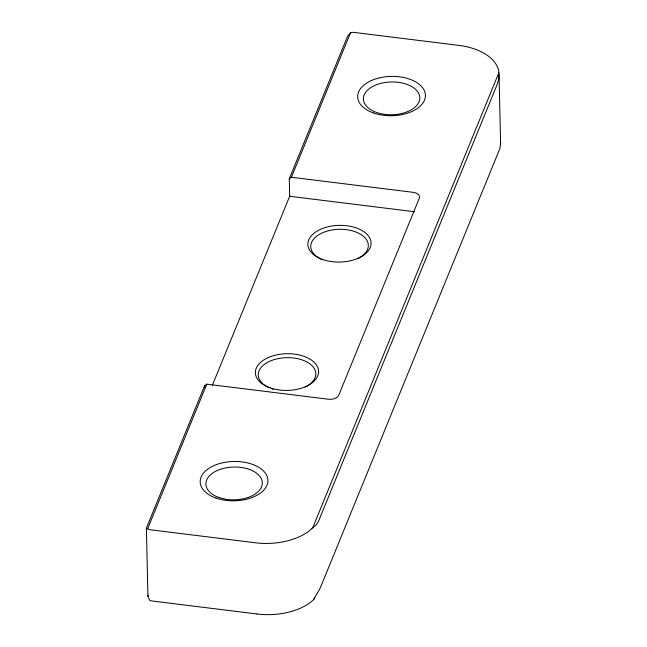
<?xml version="1.0" encoding="UTF-8"?>
<svg xmlns="http://www.w3.org/2000/svg" width="647" height="647" viewBox="0 0 647 647"><rect width="100%" height="100%" fill="white"/><g stroke="black" fill="none" stroke-linecap="round" stroke-linejoin="round"><path stroke-width="0.97" d="M257.069 613.995L152.288 601.014A5.645 3.275 -1.3 0 1 149.465 600.101L147.928 596.016A4.06 2.24 54 0 1 148.074 595.289M212.273 385.483L289.662 196.276L289.266 178.815L347.35 36.79A4.06 1.092 -46.7 0 1 347.714 36.086L350.844 32.585A5.645 3.275 -1.3 0 1 354.111 32.423L458.885 45.395A52.326 30.385 -1.3 0 1 498.813 71.55L498.788 78.983L497.64 83.285L318.542 521.183L316.504 524.644L311.886 528.567M147.92 596.299L146.392 528.316A4.06 1.092 -46.7 0 1 146.537 527.766L204.63 385.733L206.789 384.164L328.441 399.231A8.468 4.917 -1.3 0 0 338.648 395.438L419.337 198.152A8.468 4.917 -1.3 0 0 413.077 192.321L291.417 177.254L289.266 178.815M499.023 73.92L500.616 144.014L499.856 148.616L320.063 588.382L313.504 599.777A52.326 30.385 -1.3 0 1 257.069 613.995M146.384 528.462L147.645 528.761L206.789 384.164M291.417 177.254L350.553 32.657M312.792 527.661L498.918 72.585M313.698 599.575L314.466 597.707M289.662 196.276L413.514 211.609A8.468 4.917 -1.3 0 1 414.573 211.787M147.645 528.761L147.848 528.898A5.645 3.275 -1.3 0 0 150.678 529.812L255.452 542.784A52.326 30.385 -1.3 0 0 311.886 528.567M500.454 142.979L500.616 144.014M204.63 385.733L204.678 387.674M322.643 259.803A28.791 16.717 -1.3 0 1 317.798 235.379A28.791 16.717 -1.3 0 1 360.225 234.068A28.791 16.717 -1.3 0 1 357.67 258.719M268.659 387.513A28.791 16.717 -1.3 0 1 266.143 363.185A28.791 16.717 -1.3 0 1 308.158 362.692A28.791 16.717 -1.3 0 1 305.174 387.084M273.333 389.276A28.791 16.717 -1.3 0 1 271.708 388.75M376.57 112.457A28.225 16.393 -1.3 0 0 419.798 98.554A28.225 16.393 -1.3 0 0 378.438 84.053A28.225 16.393 -1.3 0 0 376.57 112.457M322.651 259.504A31.614 18.359 -1.3 0 0 371.071 243.935A31.614 18.359 -1.3 0 0 324.745 227.695A31.614 18.359 -1.3 0 0 322.651 259.504M270.147 387.86A31.614 18.359 -1.3 0 0 318.575 372.3A31.614 18.359 -1.3 0 0 272.241 356.052A31.614 18.359 -1.3 0 0 270.147 387.86M219.066 497.535A28.225 16.393 -1.3 0 0 262.302 483.632A28.225 16.393 -1.3 0 0 220.934 469.132A28.225 16.393 -1.3 0 0 219.066 497.535M373.505 112.982A33.87 19.669 -1.3 0 0 425.394 96.306A33.87 19.669 -1.3 0 0 375.753 78.894A33.87 19.669 -1.3 0 0 373.505 112.982M216.009 498.061A33.87 19.669 -1.3 0 0 267.89 481.376A33.87 19.669 -1.3 0 0 218.249 463.972A33.87 19.669 -1.3 0 0 216.009 498.061"/></g></svg>
